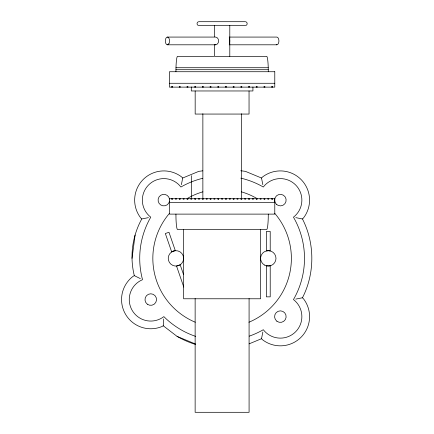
<?xml version="1.0" encoding="UTF-8"?>
<svg xmlns="http://www.w3.org/2000/svg" width="434" height="434" viewBox="0 0 434 434"><rect width="100%" height="100%" fill="white"/><g stroke="black" fill="none" stroke-linecap="round" stroke-linejoin="round"><path stroke-width="0.65" d="M229.792 25.546L229.792 56.333M175.933 71.729L175.982 67.72A15.206 1.633 -90 0 1 177.593 56.355L213.805 56.333M229.792 41.067L229.391 44.29M195.582 344.455A90.082 90.082 0 0 1 177.067 336.383L163.255 325.782L163.699 318.995M132.028 258.371L135.099 235.054M181.379 184.689L182.709 178.021L198.794 171.354L202.792 170.828M249.138 343.842L261.512 338.721L262.841 332.048M295.787 299.097L302.46 297.773C314.943 273.458 314.943 243.279 302.46 218.964L295.787 217.64M262.841 184.689L261.512 178.021L262.586 176.947A29.203 29.203 0 0 1 303.534 217.89L302.46 218.964M182.709 178.021L181.634 176.947A29.203 29.203 0 0 0 140.687 217.89L141.761 218.964A78.408 78.408 0 0 0 134.301 275.633L132.983 276.393A29.203 29.203 0 0 0 161.936 326.542L163.255 325.782M198.43 21.765C196.58 22.172 196.58 25.074 198.43 25.481M245.79 25.481C247.635 25.074 247.635 22.172 245.79 21.765M167.432 44.805L215.676 44.805C219.582 44.187 219.582 37.698 215.676 37.074L167.432 37.074M141.761 218.964L148.433 217.64M198.924 21.7L245.291 21.7M198.924 25.546L245.291 25.546M229.212 37.074L276.789 37.074A3.863 2.121 90 0 1 278.894 41.447A3.863 2.121 90 0 1 276.241 44.675M229.212 44.805L276.789 44.805M175.982 67.72L268.239 67.72L268.288 71.729M175.933 69.706L268.288 69.706M169.439 83.274L274.782 83.274M169.439 202.569L274.782 202.569M183.479 229.505L177.593 229.505A15.206 1.633 -90 0 1 175.982 218.128L175.933 214.114M240.762 170.741L245.427 171.354L261.512 178.021M215.237 44.675L215.676 44.805M177.067 336.383L195.691 344.097M134.301 275.633L140.399 278.639M302.46 297.773L303.534 298.847A29.203 29.203 0 0 1 262.586 339.795L261.512 338.721M229.391 37.595L229.792 40.818M183.468 274.353L180.175 264.778L176.535 266.031L183.783 287.086M272.617 87.12L272.617 86.637L271.657 86.637L271.657 87.12M272.617 198.723L272.617 199.201L271.657 199.201L271.657 198.723M272.14 86.637L272.14 87.12M272.14 198.723L272.14 199.201M268.771 198.723L268.771 199.201M268.288 198.723L268.288 199.201M268.288 214.114L268.239 218.123A15.206 1.633 -90 0 1 266.622 229.488L183.625 229.505L183.625 298.776L260.59 298.776L260.59 229.505M267.811 198.723L267.811 199.201M264.924 87.12L264.924 86.637L263.959 86.637L263.959 87.12M264.924 198.723L264.924 199.201L263.959 199.201L263.959 198.723M264.442 86.637L264.442 87.12M264.442 198.723L264.442 199.201M261.073 198.723L261.073 199.201M260.59 198.723L260.59 199.201M260.112 198.723L260.112 199.201M257.226 87.12L257.226 86.637L256.261 86.637L256.261 87.12M257.226 198.723L257.226 199.201L256.261 199.201L256.261 198.723M256.744 86.637L256.744 87.12M256.744 198.723L256.744 199.201M253.375 198.723L253.375 199.201M252.93 86.952L252.93 90.966L191.291 90.966L191.291 86.952M252.897 198.723L252.897 199.201M252.414 198.723L252.414 199.201M249.528 87.12L249.528 86.637L248.568 86.637L248.568 87.12M249.528 198.723L249.528 199.201L248.568 199.201L248.568 198.723M249.083 298.527L249.083 412.3L195.137 412.3L195.137 298.527M249.045 86.637L249.045 87.12M249.045 90.966L249.045 114.061L195.17 114.061L195.17 90.966M249.045 198.723L249.045 199.201M245.682 198.723L245.682 199.201M245.199 198.723L245.199 199.201M244.716 198.723L244.716 199.201M241.83 87.12L241.83 86.637L240.87 86.637L240.87 87.12M241.83 198.723L241.83 199.201L240.87 199.201L240.87 198.723M241.353 86.637L241.353 87.12M241.353 113.741L241.353 199.201M237.984 198.723L237.984 199.201M237.501 198.723L237.501 199.201M237.024 198.723L237.024 199.201M234.138 87.12L234.138 86.637L233.172 86.637L233.172 87.12M234.138 198.723L234.138 199.201L233.172 199.201L233.172 198.723M233.655 86.637L233.655 87.12M233.655 198.723L233.655 199.201M230.286 198.723L230.286 199.201M229.808 198.723L229.808 199.201M229.326 198.723L229.326 199.201M226.439 87.12L226.439 86.637L225.479 86.637L225.479 87.12M226.439 198.723L226.439 199.201L225.479 199.201L225.479 198.723M225.957 86.637L225.957 87.12M225.957 198.723L225.957 199.201M222.593 198.723L222.593 199.201M222.11 198.723L222.11 199.201M221.628 198.723L221.628 199.201M218.741 87.12L218.741 86.637L217.781 86.637L217.781 87.12M218.741 198.723L218.741 199.201L217.781 199.201L217.781 198.723M218.264 86.637L218.264 87.12M218.264 198.723L218.264 199.201M214.895 198.723L214.895 199.201M214.429 25.546L214.429 36.83M214.429 44.387L214.429 56.333L266.622 56.333A15.206 1.633 90 0 1 268.239 67.715M214.412 198.723L214.412 199.201M213.935 198.723L213.935 199.201M211.043 87.12L211.043 86.637L210.083 86.637L210.083 87.12M211.043 198.723L211.043 199.201L210.083 199.201L210.083 198.723M210.566 86.637L210.566 87.12M210.566 198.723L210.566 199.201M207.197 198.723L207.197 199.201M206.714 198.723L206.714 199.201M206.237 198.723L206.237 199.201M203.351 87.12L203.351 86.637L202.385 86.637L202.385 87.12M203.351 198.723L203.351 199.201L202.385 199.201L202.385 198.723M202.868 86.637L202.868 87.12M202.868 113.741L202.868 199.201M199.499 198.723L199.499 199.201M199.022 198.723L199.022 199.201M198.539 198.723L198.539 199.201M195.653 87.12L195.653 86.637L194.692 86.637L194.692 87.12M195.653 198.723L195.653 199.201L194.692 199.201L194.692 198.723M195.17 86.637L195.17 87.12M195.17 198.723L195.17 199.201M191.806 198.723L191.806 199.201M191.323 175.629L191.323 199.201M190.841 198.723L190.841 199.201M187.955 87.12L187.955 86.637L186.994 86.637L186.994 87.12M187.955 198.723L187.955 199.201L186.994 199.201L186.994 198.723M187.477 86.637L187.477 87.12M187.477 198.723L187.477 199.201M184.108 198.723L184.108 199.201M183.625 198.723L183.625 199.201M183.148 198.723L183.148 199.201M180.262 87.12L180.262 86.637L179.296 86.637L179.296 87.12M180.262 198.723L180.262 199.201L179.296 199.201L179.296 198.723M179.779 86.637L179.779 87.12M179.779 198.723L179.779 199.201M176.41 198.723L176.41 199.201M175.933 198.723L175.933 199.201M175.45 198.723L175.45 199.201M172.564 87.12L172.564 86.637L171.604 86.637L171.604 87.12M172.564 198.723L172.564 199.201L171.604 199.201L171.604 198.723M172.081 86.637L172.081 87.12M172.081 198.723L172.081 199.201M249.208 336.171A82.384 82.384 0 0 0 263.302 329.715A21.505 21.505 0 0 0 295.576 331.831A21.505 21.505 0 0 0 293.46 299.563A82.384 82.384 0 0 0 293.46 217.174A21.505 21.505 0 0 0 295.576 184.906A21.505 21.505 0 0 0 263.302 187.021A82.384 82.384 0 0 0 240.837 178.141M195.647 336.388A82.384 82.384 0 0 1 163.857 316.625A21.505 21.505 0 0 1 132.137 310.315A21.505 21.505 0 0 1 142.531 279.691A82.384 82.384 0 0 1 150.761 217.174A21.505 21.505 0 0 1 148.645 184.906A21.505 21.505 0 0 1 180.918 187.021A82.384 82.384 0 0 1 202.732 178.293M274.727 213.316A69.266 69.266 0 0 1 248.932 322.234M195.289 322.234A69.266 69.266 0 0 1 169.493 213.316M187.477 198.381A69.266 69.266 0 0 1 202.9 191.817M241.32 191.817A69.266 69.266 0 0 1 256.744 198.381M169.548 201.067A5.772 5.772 0 0 1 160.726 204.962A5.772 5.772 0 0 1 160.64 195.316A5.772 5.772 0 0 1 169.531 199.065M173.426 251.091L171.69 251.959L165.343 233.525L168.978 232.271L175.325 250.706L173.426 251.091A7.698 7.698 0 0 0 170.882 264.176A7.698 7.698 0 0 0 183.484 259.836A7.698 7.698 0 0 0 173.426 251.091M268.288 250.673L266.368 250.928L266.368 231.43L270.214 231.43L270.214 250.928L268.288 250.673M270.214 265.814L266.368 265.814L266.368 296.851L270.214 296.851L270.214 265.814M274.782 71.729L169.439 71.729L169.439 87.12L274.782 87.12L274.782 71.729M274.782 198.723L169.439 198.723L169.439 214.114L274.782 214.114L274.782 198.723M168.929 43.677A3.863 2.121 -90 0 0 167.98 37.21A3.863 2.121 -90 0 0 165.381 41.941A3.863 2.121 -90 0 0 168.929 43.677M264.442 265.033A7.698 7.698 0 0 0 275.986 258.371A7.698 7.698 0 0 0 264.442 251.704A7.698 7.698 0 0 0 264.442 265.033M276.322 204.235A5.772 5.772 0 0 0 285.957 201.555A5.772 5.772 0 0 0 278.818 194.551A5.772 5.772 0 0 0 276.322 204.235M276.908 321.247A5.772 5.772 0 0 0 286.098 317.303A5.772 5.772 0 0 0 278.086 311.319A5.772 5.772 0 0 0 276.908 321.247M147.343 304.212A5.772 5.772 0 0 0 156.5 300.198A5.772 5.772 0 0 0 148.444 294.274A5.772 5.772 0 0 0 147.343 304.212"/></g></svg>
